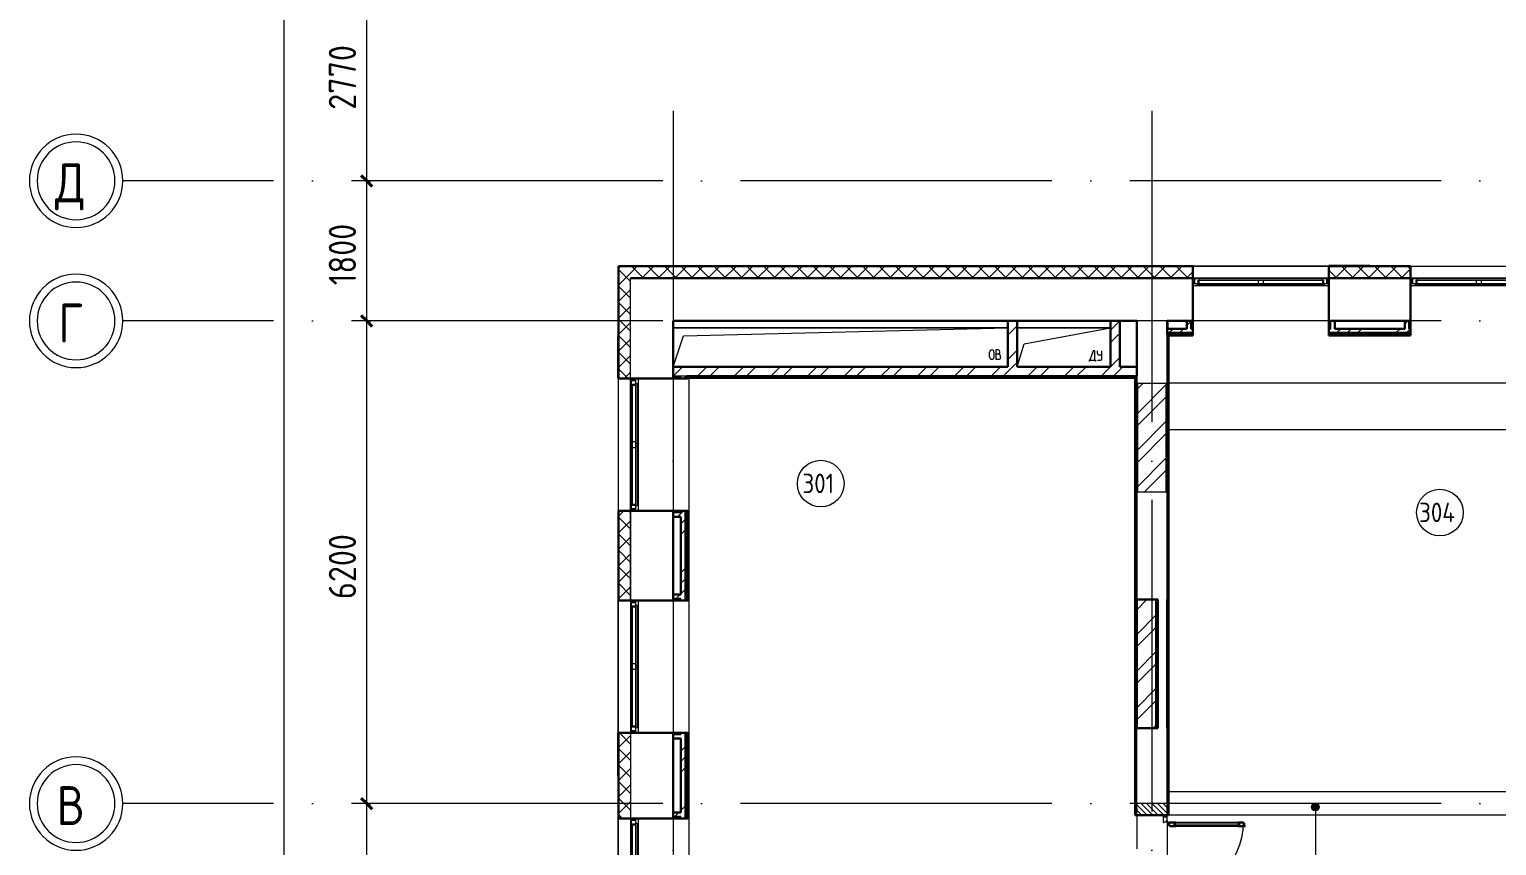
# Model space of a CAD drawing. Header units: millimetres. Extents: x -495897 to 1376592, y -28539 to 470976.
# Drawn here: x 235117 to 253970, y 350695 to 361181 of the extents above; entities that cross this region are included whole.
import ezdxf

# ---------------------------------------------------------------- set-up
doc = ezdxf.new("R2010")
doc.units = ezdxf.units.MM
for name, pattern in [('ADSK_Линия сетки', [25, 20, -2.5, 0, -2.5]), ('ADSK_Сверху', [450, 300, -150]), ('ADSK_Штриховая_ш2 п1_5', [4.5, 3, -1.5])]:
    doc.linetypes.add(name, pattern=pattern)
for name, color, linetype, lineweight in [('_ Окна', 7, 'Continuous', 9), ('Аннотация', 7, 'Continuous', 18), ('Двери', 252, 'Continuous', 9), ('Линии', 7, 'Continuous', 9), ('Марки помещений', 252, 'Continuous', 20), ('Ограждение', 252, 'Continuous', 9), ('Окна', 252, 'Continuous', 9), ('Оси', 252, 'Continuous', 9), ('Перекрытие', 252, 'Continuous', 18), ('Размеры', 7, 'Continuous', 9), ('Стены внутренние', 7, 'Continuous', 18), ('Стены наружные', 7, 'Continuous', 18), ('Стены штриховка', 7, 'Continuous', 9)]:
    doc.layers.add(name, color=color, linetype=linetype, lineweight=lineweight)
doc.layers.add('Двери открывание', color=7, linetype='Continuous', lineweight=9, true_color=0xc0c0c0)
doc.styles.add('GOST Common', font='', dxfattribs={"width": 0.9, "height": 500})
doc.styles.add('GOST Common_1', font='', dxfattribs={"height": 250})
doc.styles.add('GOST Common_2', font='', dxfattribs={"width": 0.9, "height": 250})
doc.styles.get('GOST Common').set_extended_font_data('GOST type B')
doc.styles.get('GOST Common_1').set_extended_font_data('GOST type B')
doc.styles.get('GOST Common_2').set_extended_font_data('GOST type B')

# ---------------------------------------------------------------- blocks, each defined once
blk = doc.blocks.new('3 этаж')
at = {"layer": 'Аннотация', "lineweight": 9, "true_color": 0x636466}
h = blk.add_hatch(color=251, dxfattribs=at)
edge = h.paths.add_edge_path()
edge.add_arc((252397, -9207), 50, 0, 360)
at = {"color": 251, "lineweight": 18, "true_color": 0x636466}
for p, q in [((248446, -3053), (244146, -3053)), ((244146, -3553), (244278, -3153)), ((244278, -3153), (248446, -3053)), ((249766, -3053), (248566, -3053)), ((248656, -3257), (249766, -3053)), ((248212, -3427), (248212, -3365)), ((248270, -3427), (248270, -3365)), ((248320, -3336), (248290, -3336)), ((248290, -3336), (248290, -3456)), ((248323, -3389), (248290, -3389)), ((248343, -3369), (248343, -3359)), ((248566, -3553), (248656, -3257)), ((249544, -3348), (249500, -3468)), ((249564, -3348), (249544, -3348)), ((249564, -3468), (249564, -3348)), ((249598, -3382), (249598, -3348)), ((249655, -3448), (249655, -3348)), ((248290, -3456), (248327, -3456)), ((248353, -3429), (248353, -3419)), ((249490, -3468), (249490, -3483)), ((249500, -3468), (249490, -3468)), ((249500, -3468), (249564, -3468)), ((249564, -3468), (249574, -3468)), ((249574, -3468), (249574, -3483)), ((249598, -3468), (249635, -3468)), ((249655, -3402), (249618, -3402))]:
    blk.add_line(p, q, dxfattribs=at)
for centre, radius, start, end in [((248241, -3365), 28.7, 0, 180), ((248320, -3359), 23.3, 0, 90), ((248323, -3369), 20, 270, 0), ((248323, -3419), 30, 0, 90), ((249618, -3382), 20, 180, 270), ((248241, -3427), 28.7, 180, 0), ((248327, -3429), 26.7, 270, 0), ((249635, -3448), 20, 270, 0)]:
    blk.add_arc(centre, radius, start, end, dxfattribs=at)
at = {"layer": '_ Окна', "color": 251, "true_color": 0x636466}
for p, q in [((250846, -2423), (250821, -2423)), ((250846, -2481), (250846, -2423)), ((252571, -2423), (252546, -2423)), ((252546, -2423), (252546, -2481)), ((253646, -2423), (253621, -2423)), ((253646, -2481), (253646, -2423)), ((250821, -2481), (250846, -2481)), ((252546, -2481), (252571, -2481)), ((253621, -2481), (253646, -2481)), ((243606, -3703), (243606, -3728)), ((243606, -3728), (243664, -3728)), ((243664, -3728), (243664, -3703)), ((243664, -5378), (243606, -5378)), ((243606, -5378), (243606, -5403)), ((243664, -5403), (243664, -5378)), ((243606, -6553), (243606, -6578)), ((243606, -6578), (243664, -6578)), ((243664, -6578), (243664, -6553)), ((243664, -8228), (243606, -8228)), ((243606, -8228), (243606, -8253)), ((243664, -8253), (243664, -8228)), ((243606, -9353), (243606, -9378)), ((243606, -9378), (243664, -9378)), ((243664, -9378), (243664, -9353))]:
    blk.add_line(p, q, dxfattribs=at)
at = {"layer": '_ Окна', "color": 251, "lineweight": 18, "true_color": 0x636466}
for p, q in [((250905, -2423), (250846, -2423)), ((250846, -2423), (250846, -2481)), ((250892, -2481), (250892, -2440)), ((250892, -2440), (250904, -2440)), ((250910, -2440), (250905, -2423)), ((252486, -2423), (252482, -2440)), ((252546, -2423), (252486, -2423)), ((252488, -2440), (252500, -2440)), ((252500, -2440), (252500, -2481)), ((252546, -2481), (252546, -2423)), ((253705, -2423), (253646, -2423)), ((253646, -2423), (253646, -2481)), ((253692, -2481), (253692, -2440)), ((253692, -2440), (253704, -2440)), ((253710, -2440), (253705, -2423)), ((250846, -2481), (250884, -2481)), ((252508, -2481), (252546, -2481)), ((253646, -2481), (253684, -2481)), ((243664, -3728), (243606, -3728)), ((243606, -3728), (243606, -3788)), ((243664, -3766), (243664, -3728)), ((243606, -3788), (243623, -3792)), ((243623, -3774), (243664, -3774)), ((243623, -3786), (243623, -3774)), ((243623, -5314), (243606, -5319)), ((243606, -5319), (243606, -5378)), ((243606, -5378), (243664, -5378)), ((243623, -5332), (243623, -5320)), ((243664, -5332), (243623, -5332)), ((243664, -5378), (243664, -5340)), ((243664, -6578), (243606, -6578)), ((243606, -6578), (243606, -6638)), ((243664, -6616), (243664, -6578)), ((243606, -6638), (243623, -6642)), ((243623, -6624), (243664, -6624)), ((243623, -6636), (243623, -6624)), ((243623, -8164), (243606, -8169)), ((243606, -8169), (243606, -8228)), ((243606, -8228), (243664, -8228)), ((243623, -8182), (243623, -8170)), ((243664, -8182), (243623, -8182)), ((243664, -8228), (243664, -8190)), ((243664, -9378), (243606, -9378)), ((243606, -9378), (243606, -9438)), ((243623, -9424), (243664, -9424)), ((243623, -9436), (243623, -9424)), ((243664, -9416), (243664, -9378)), ((243606, -9438), (243623, -9442))]:
    blk.add_line(p, q, dxfattribs=at)
at = {"layer": 'Аннотация', "color": 251, "lineweight": 9, "true_color": 0x636466}
blk.add_line((252397, -9207), (252397, -9993), dxfattribs=at)
blk.add_circle((252397, -9207), 50, dxfattribs=at)
at = {"layer": 'Двери', "color": 251, "linetype": 'ADSK_Штриховая_ш2 п1_5', "true_color": 0x636466}
for p, q in [((250101, -9163), (250101, -9313)), ((250491, -9313), (250491, -9163)), ((250101, -9313), (250491, -9313))]:
    blk.add_line(p, q, dxfattribs=at)
at = {"layer": 'Двери', "color": 251, "linetype": 'Continuous', "lineweight": 18, "true_color": 0x636466}
for p, q in [((250101, -9178), (250236, -9313)), ((250157, -9163), (250307, -9313)), ((250228, -9163), (250378, -9313)), ((250299, -9163), (250449, -9313)), ((250369, -9163), (250491, -9285)), ((250440, -9163), (250491, -9214)), ((250101, -9248), (250166, -9313))]:
    blk.add_line(p, q, dxfattribs=at)
at = {"layer": 'Двери', "color": 251, "true_color": 0x636466}
for p, q in [((250491, -9313), (250441, -9313)), ((250441, -9313), (250441, -9333)), ((250441, -9333), (250491, -9333)), ((250491, -9333), (250441, -9333)), ((250441, -9333), (250441, -9405)), ((250441, -9405), (250449, -9405)), ((250449, -9405), (250449, -9396)), ((250449, -9396), (250483, -9396)), ((250483, -9396), (250483, -9382)), ((250483, -9382), (250491, -9382)), ((250491, -9333), (250491, -9313)), ((250491, -9382), (250491, -9333)), ((250585, -9414), (250585, -9435)), ((251417, -9414), (250585, -9414)), ((251399, -9405), (250603, -9405)), ((251417, -9435), (251417, -9414)), ((250585, -9435), (251417, -9435)), ((250603, -9455), (251399, -9455))]:
    blk.add_line(p, q, dxfattribs=at)
at = {"layer": 'Двери', "color": 251, "lineweight": 30, "true_color": 0x636466}
for p, q in [((250603, -9405), (250509, -9405)), ((250509, -9405), (250509, -9413)), ((250509, -9413), (250518, -9413)), ((250518, -9413), (250518, -9447)), ((250585, -9414), (250603, -9414)), ((250585, -9435), (250585, -9414)), ((250603, -9414), (250603, -9405)), ((251475, -9405), (251399, -9405)), ((251399, -9414), (251399, -9405)), ((251417, -9414), (251399, -9414)), ((251417, -9435), (251417, -9414)), ((251475, -9413), (251475, -9405)), ((251484, -9413), (251475, -9413)), ((251484, -9447), (251484, -9413)), ((250518, -9447), (250527, -9447)), ((250527, -9447), (250527, -9455)), ((250527, -9455), (250603, -9455)), ((250603, -9435), (250585, -9435)), ((250603, -9455), (250603, -9435)), ((251399, -9435), (251417, -9435)), ((251399, -9455), (251399, -9435)), ((251399, -9455), (251493, -9455)), ((251493, -9447), (251484, -9447)), ((251493, -9455), (251493, -9447))]:
    blk.add_line(p, q, dxfattribs=at)
at = {"layer": 'Двери открывание', "color": 251, "true_color": 0x636466}
blk.add_arc((250509, -9387), 966, 270, 358.9323, dxfattribs=at)
at = {"layer": 'Линии', "color": 251, "linetype": 'ADSK_Сверху', "ltscale": 200, "true_color": 0x636466}
for p, q in [((261351, -9013), (250491, -9013)), ((261351, -9313), (250491, -9313))]:
    blk.add_line(p, q, dxfattribs=at)
at = {"layer": 'Марки помещений', "color": 251, "true_color": 0x636466}
for centre in [(246042, -5053), (253997, -5425)]:
    blk.add_circle(centre, 300, dxfattribs=at)
at = {"layer": 'Ограждение', "color": 251, "true_color": 0x636466}
for p, q in [((252571, -2513), (250821, -2513)), ((255371, -2513), (253621, -2513)), ((250506, -3063), (250506, -2963)), ((243696, -3703), (243696, -5403)), ((244146, -3703), (244146, -5403)), ((244331, -3703), (244346, -3703)), ((244346, -3693), (244346, -11398)), ((244346, -3698), (250076, -3698)), ((244346, -3703), (244346, -5403)), ((250081, -3693), (250076, -3698)), ((250076, -3698), (250076, -9313)), ((258211, -3763), (250511, -3763)), ((258211, -4363), (250511, -4363)), ((250516, -9313), (250516, -4363)), ((244346, -5403), (244331, -5403)), ((243696, -6553), (243696, -8253)), ((244146, -6553), (244146, -8253)), ((244331, -6553), (244346, -6553)), ((244346, -6553), (244346, -8253)), ((244346, -8253), (244331, -8253)), ((243696, -9353), (243696, -11053)), ((244146, -9353), (244146, -11053)), ((244331, -9353), (244346, -9353)), ((244346, -9353), (244346, -11053)), ((250081, -9313), (250076, -9313)), ((250516, -9313), (250511, -9313))]:
    blk.add_line(p, q, dxfattribs=at)
at = {"layer": 'Окна', "color": 251, "true_color": 0x636466}
for p, q in [((250904, -2440), (251661, -2440)), ((250904, -2481), (250904, -2440)), ((252486, -2423), (250905, -2423)), ((251661, -2440), (251731, -2440)), ((251661, -2440), (251661, -2481)), ((251731, -2440), (252488, -2440)), ((251731, -2481), (251731, -2440)), ((252488, -2440), (252488, -2481)), ((253704, -2440), (254461, -2440)), ((253704, -2481), (253704, -2440)), ((255286, -2423), (253705, -2423)), ((254461, -2440), (254531, -2440)), ((254461, -2440), (254461, -2481)), ((254531, -2440), (255288, -2440)), ((254531, -2481), (254531, -2440)), ((250884, -2481), (251681, -2481)), ((250884, -2498), (250884, -2481)), ((251681, -2498), (250884, -2498)), ((251681, -2481), (251711, -2481)), ((251681, -2481), (251681, -2498)), ((251711, -2498), (251681, -2498)), ((251711, -2481), (252508, -2481)), ((251711, -2498), (251711, -2481)), ((252508, -2498), (251711, -2498)), ((252508, -2481), (252508, -2498)), ((253684, -2481), (254481, -2481)), ((253684, -2498), (253684, -2481)), ((254481, -2498), (253684, -2498)), ((254481, -2481), (254511, -2481)), ((254481, -2481), (254481, -2498)), ((254511, -2498), (254481, -2498)), ((254511, -2481), (255308, -2481)), ((254511, -2498), (254511, -2481)), ((255308, -2498), (254511, -2498)), ((243664, -4538), (243664, -3766)), ((243664, -3766), (243681, -3766)), ((243681, -3766), (243681, -4538)), ((243606, -3788), (243606, -5319)), ((243623, -4518), (243623, -3786)), ((243623, -3786), (243664, -3786)), ((243623, -4588), (243623, -4518)), ((243664, -4518), (243623, -4518)), ((243623, -5320), (243623, -4588)), ((243623, -4588), (243664, -4588)), ((243664, -4568), (243664, -4538)), ((243681, -4538), (243664, -4538)), ((243664, -5340), (243664, -4568)), ((243664, -4568), (243681, -4568)), ((243681, -4538), (243681, -4568)), ((243681, -4568), (243681, -5340)), ((243664, -5320), (243623, -5320)), ((243681, -5340), (243664, -5340)), ((243606, -6638), (243606, -8169)), ((243623, -7368), (243623, -6636)), ((243623, -6636), (243664, -6636)), ((243664, -7388), (243664, -6616)), ((243664, -6616), (243681, -6616)), ((243681, -6616), (243681, -7388)), ((243623, -7438), (243623, -7368)), ((243664, -7368), (243623, -7368)), ((243623, -8170), (243623, -7438)), ((243623, -7438), (243664, -7438)), ((243664, -7418), (243664, -7388)), ((243681, -7388), (243664, -7388)), ((243664, -8190), (243664, -7418)), ((243664, -7418), (243681, -7418)), ((243681, -7388), (243681, -7418)), ((243681, -7418), (243681, -8190)), ((243664, -8170), (243623, -8170)), ((243681, -8190), (243664, -8190)), ((243664, -10188), (243664, -9416)), ((243664, -9416), (243681, -9416)), ((243681, -9416), (243681, -10188)), ((243606, -9438), (243606, -10969)), ((243623, -10168), (243623, -9436)), ((243623, -9436), (243664, -9436))]:
    blk.add_line(p, q, dxfattribs=at)
at = {"layer": 'Оси', "color": 251, "linetype": 'ADSK_Линия сетки', "ltscale": 200, "true_color": 0x636466}
for p, q in [((244146, -263), (244146, -31390)), ((250296, -263), (250296, -31390)), ((314013, -1163), (237074, -1163)), ((314013, -2963), (237074, -2963)), ((314013, -9163), (237074, -9163))]:
    blk.add_line(p, q, dxfattribs=at)
at = {"layer": 'Оси', "color": 251, "lineweight": 20, "true_color": 0x636466}
for centre, radius, start, end in [((236474, -1163), 600, 90, 270), ((236474, -1163), 600, 270, 90), ((236474, -1163), 500, 90, 270), ((236474, -1163), 500, 270, 90), ((236474, -2963), 600, 90, 270), ((236474, -2963), 600, 270, 90), ((236474, -2963), 500, 90, 270), ((236474, -2963), 500, 270, 90), ((236474, -9163), 600, 90, 270), ((236474, -9163), 500, 90, 270), ((236474, -9163), 600, 270, 90), ((236474, -9163), 500, 270, 90)]:
    blk.add_arc(centre, radius, start, end, dxfattribs=at)
at = {"layer": 'Перекрытие', "color": 251, "true_color": 0x636466}
for p, q in [((244146, -3053), (248446, -3053)), ((248566, -3053), (249766, -3053))]:
    blk.add_line(p, q, dxfattribs=at)
at = {"layer": 'Размеры', "color": 251, "lineweight": 20, "true_color": 0x636466}
for p, q in [((239146, -17963), (239146, 29387)), ((240209, -1163), (240209, 1607)), ((240209, -1163), (240059, -1163)), ((240209, -1163), (240059, -1163)), ((240209, -2963), (240209, -1163)), ((240209, -1163), (240259, -1163)), ((240209, -1163), (240259, -1163)), ((240209, -2963), (240059, -2963)), ((240209, -2963), (240059, -2963)), ((240209, -9163), (240209, -2963)), ((240209, -2963), (240259, -2963)), ((240209, -2963), (240259, -2963)), ((240209, -9163), (240059, -9163)), ((240209, -9163), (240059, -9163)), ((240209, -11613), (240209, -9163)), ((240209, -9163), (240259, -9163)), ((240209, -9163), (240259, -9163))]:
    blk.add_line(p, q, dxfattribs=at)
at = {"layer": 'Размеры', "color": 251, "lineweight": 40, "true_color": 0x636466}
for p, q in [((240209, -1163), (240138, -1093)), ((240209, -1163), (240138, -1093)), ((240209, -1163), (240279, -1234)), ((240209, -1163), (240279, -1234)), ((240209, -2963), (240138, -2893)), ((240209, -2963), (240138, -2893)), ((240209, -2963), (240279, -3034)), ((240209, -2963), (240279, -3034)), ((240209, -9163), (240138, -9093)), ((240209, -9163), (240138, -9093)), ((240209, -9163), (240279, -9234)), ((240209, -9163), (240279, -9234))]:
    blk.add_line(p, q, dxfattribs=at)
at = {"layer": 'Стены внутренние', "color": 251, "lineweight": 30, "true_color": 0x636466}
for p, q in [((243444, -2261), (243444, -3703)), ((250821, -2261), (243444, -2261)), ((250821, -2413), (250821, -2261)), ((253621, -2261), (252571, -2261)), ((252571, -2261), (252571, -2413)), ((253621, -2413), (253621, -2261)), ((250821, -2413), (243596, -2413)), ((243596, -2413), (250821, -2413)), ((250821, -2963), (250821, -2413)), ((253621, -2413), (252571, -2413)), ((252571, -2413), (252571, -2963)), ((252571, -2413), (253621, -2413)), ((253621, -2963), (253621, -2413)), ((244146, -3553), (244146, -2963)), ((244146, -2963), (248446, -2963)), ((248566, -2963), (249766, -2963)), ((249886, -2963), (250101, -2963)), ((250101, -2963), (250101, -3553)), ((250491, -2963), (250746, -2963)), ((250491, -3063), (250491, -2963)), ((252646, -2963), (253546, -2963)), ((243444, -3703), (244146, -3703)), ((250101, -3763), (250106, -3763)), ((250486, -3763), (250491, -3763)), ((250106, -5163), (250101, -5163)), ((250491, -5163), (250486, -5163)), ((244146, -5403), (243444, -5403)), ((243444, -5403), (243444, -6553)), ((244146, -6478), (244146, -5478)), ((243444, -6553), (244146, -6553)), ((250101, -6543), (250371, -6543)), ((250371, -6543), (250371, -8193)), ((250491, -8193), (250491, -6543)), ((244146, -8253), (243444, -8253)), ((243444, -8253), (243444, -9353)), ((250371, -8193), (250101, -8193)), ((244146, -9278), (244146, -8328)), ((243444, -9353), (244146, -9353)), ((250101, -9313), (250491, -9313))]:
    blk.add_line(p, q, dxfattribs=at)
at = {"layer": 'Стены внутренние', "color": 251, "linetype": 'Continuous', "lineweight": 9, "true_color": 0x636466}
for p, q in [((243914, -2263), (243913, -2261)), ((245239, -2261), (245238, -2263)), ((245322, -2263), (245321, -2261)), ((245909, -2263), (245907, -2261)), ((246060, -2261), (246059, -2263)), ((246295, -2261), (246294, -2263)), ((247786, -2263), (247785, -2261)), ((248876, -2261), (248876, -2262)), ((249110, -2261), (249109, -2263)), ((249193, -2263), (249192, -2261)), ((249932, -2261), (249930, -2263)), ((250601, -2263), (250600, -2261)), ((252747, -2261), (252746, -2263)), ((252982, -2261), (252981, -2263)), ((253065, -2263), (253064, -2261)), ((243446, -2285), (243468, -2263)), ((243596, -2458), (243446, -2308)), ((243446, -2498), (243596, -2348)), ((243596, -2348), (243680, -2263)), ((243763, -2413), (243613, -2263)), ((243742, -2413), (243892, -2263)), ((243976, -2413), (243826, -2263)), ((243954, -2413), (244104, -2263)), ((244188, -2413), (244038, -2263)), ((244166, -2413), (244316, -2263)), ((244400, -2413), (244250, -2263)), ((244378, -2413), (244528, -2263)), ((244612, -2413), (244462, -2263)), ((244591, -2413), (244741, -2263)), ((244824, -2413), (244674, -2263)), ((244803, -2413), (244953, -2263)), ((245036, -2413), (244886, -2263)), ((245015, -2413), (245165, -2263)), ((245248, -2413), (245098, -2263)), ((245227, -2413), (245377, -2263)), ((245461, -2413), (245311, -2263)), ((245439, -2413), (245589, -2263)), ((245673, -2413), (245523, -2263)), ((245651, -2413), (245801, -2263)), ((245885, -2413), (245735, -2263)), ((245863, -2413), (246013, -2263)), ((246097, -2413), (245947, -2263)), ((246076, -2413), (246226, -2263)), ((246309, -2413), (246159, -2263)), ((246288, -2413), (246438, -2263)), ((246521, -2413), (246371, -2263)), ((246500, -2413), (246650, -2263)), ((246733, -2413), (246583, -2263)), ((246712, -2413), (246862, -2263)), ((246945, -2413), (246795, -2263)), ((246924, -2413), (247074, -2263)), ((247158, -2413), (247008, -2263)), ((247115, -2263), (247115, -2263)), ((247136, -2413), (247286, -2263)), ((247370, -2413), (247220, -2263)), ((247348, -2413), (247498, -2263)), ((247582, -2413), (247432, -2263)), ((247560, -2413), (247710, -2263)), ((247794, -2413), (247644, -2263)), ((247773, -2413), (247923, -2263)), ((248006, -2413), (247856, -2263)), ((247985, -2413), (248135, -2263)), ((248218, -2413), (248068, -2263)), ((248197, -2413), (248347, -2263)), ((248430, -2413), (248280, -2263)), ((248409, -2413), (248559, -2263)), ((248642, -2413), (248492, -2263)), ((248621, -2413), (248771, -2263)), ((248855, -2413), (248705, -2263)), ((248833, -2413), (248983, -2263)), ((249067, -2413), (248917, -2263)), ((249045, -2413), (249195, -2263)), ((249279, -2413), (249129, -2263)), ((249258, -2413), (249408, -2263)), ((249491, -2413), (249341, -2263)), ((249470, -2413), (249620, -2263)), ((249703, -2413), (249553, -2263)), ((249682, -2413), (249832, -2263)), ((249915, -2413), (249765, -2263)), ((249894, -2413), (250044, -2263)), ((250127, -2413), (249977, -2263)), ((250106, -2413), (250256, -2263)), ((250340, -2413), (250190, -2263)), ((250318, -2413), (250468, -2263)), ((250552, -2413), (250402, -2263)), ((250530, -2413), (250680, -2263)), ((250764, -2413), (250614, -2263)), ((250742, -2413), (250819, -2337)), ((252573, -2280), (252589, -2263)), ((252673, -2413), (252573, -2313)), ((252652, -2413), (252802, -2263)), ((252885, -2413), (252735, -2263)), ((252864, -2413), (253014, -2263)), ((253097, -2413), (252947, -2263)), ((253076, -2413), (253226, -2263)), ((253309, -2413), (253159, -2263)), ((253288, -2413), (253438, -2263)), ((253522, -2413), (253372, -2263)), ((253500, -2413), (253619, -2295)), ((253619, -2299), (253584, -2263)), ((243446, -2502), (243446, -2502)), ((243596, -2670), (243446, -2520)), ((243446, -2710), (243596, -2560)), ((243596, -2882), (243446, -2732)), ((243446, -2922), (243596, -2772)), ((243596, -3094), (243446, -2944)), ((243446, -3134), (243596, -2984)), ((243446, -3112), (243446, -3112)), ((243596, -3306), (243446, -3156)), ((243446, -3346), (243596, -3196)), ((243446, -3315), (243446, -3315)), ((243596, -3519), (243446, -3369)), ((243446, -3558), (243596, -3408)), ((243569, -3703), (243446, -3581)), ((243446, -3687), (243444, -3684)), ((243446, -3620), (243446, -3620)), ((243455, -3703), (243454, -3701)), ((243515, -3701), (243596, -3620)), ((243446, -5467), (243508, -5405)), ((243596, -5428), (243571, -5403)), ((243596, -5640), (243446, -5490)), ((243446, -5680), (243596, -5530)), ((243446, -5550), (243446, -5550)), ((243596, -5852), (243446, -5702)), ((243446, -5892), (243596, -5742)), ((243446, -5855), (243446, -5855)), ((243596, -6064), (243446, -5914)), ((243446, -6104), (243596, -5954)), ((243596, -6276), (243446, -6126)), ((243446, -6316), (243596, -6166)), ((243596, -6488), (243446, -6338)), ((243446, -6528), (243596, -6378)), ((243446, -6465), (243446, -6465)), ((243447, -6551), (243446, -6551)), ((243446, -8437), (243596, -8287)), ((243596, -8398), (243454, -8255)), ((243596, -8610), (243446, -8460)), ((243446, -8649), (243596, -8499)), ((243596, -8822), (243446, -8672)), ((243446, -8700), (243446, -8700)), ((243446, -8862), (243596, -8712)), ((243596, -9034), (243446, -8884)), ((243446, -8903), (243446, -8903)), ((243446, -9074), (243596, -8924)), ((243596, -9246), (243446, -9096)), ((243446, -9286), (243596, -9136)), ((243446, -9208), (243446, -9208)), ((243489, -9351), (243446, -9308)), ((243590, -9353), (243596, -9348))]:
    blk.add_line(p, q, dxfattribs=at)
at = {"layer": 'Стены внутренние', "color": 251, "true_color": 0x636466}
for p, q in [((250821, -2261), (252571, -2261)), ((253621, -2261), (255371, -2261)), ((243596, -6553), (243596, -2413)), ((252571, -2413), (250821, -2413)), ((255371, -2413), (253621, -2413)), ((250491, -3763), (250491, -3138)), ((243444, -5403), (243444, -3703)), ((250101, -3673), (250101, -3763)), ((250106, -3763), (250486, -3763)), ((250101, -5163), (250101, -6543)), ((250486, -5163), (250106, -5163)), ((250491, -6543), (250491, -5163)), ((243596, -5403), (243596, -18313)), ((243444, -8253), (243444, -6553)), ((250491, -9313), (250491, -8193)), ((243444, -11053), (243444, -9353)), ((250101, -9313), (250101, -9743)), ((250491, -9382), (250491, -10744))]:
    blk.add_line(p, q, dxfattribs=at)
at = {"layer": 'Стены наружные', "color": 251, "true_color": 0x636466}
for p, q in [((250296, -2256), (252571, -2256)), ((250296, -2261), (250296, -2256)), ((250301, -2256), (250301, -2261)), ((253096, -2256), (253621, -2256)), ((253621, -2261), (253621, -2256)), ((250498, -2978), (250498, -2963)), ((250506, -2978), (250498, -2978)), ((243439, -5978), (243439, -5403)), ((243444, -5403), (243439, -5403)), ((243444, -5978), (243439, -5978)), ((243439, -8253), (243439, -5982)), ((243444, -5982), (243439, -5982)), ((250101, -9313), (250101, -8193)), ((243439, -11603), (243439, -8803)), ((243444, -9353), (243439, -9353))]:
    blk.add_line(p, q, dxfattribs=at)
at = {"layer": 'Стены наружные', "color": 251, "lineweight": 30, "true_color": 0x636466}
for p, q in [((253096, -2256), (252571, -2256)), ((252571, -2256), (252571, -2261)), ((253096, -2261), (253096, -2256)), ((248446, -2963), (248446, -3553)), ((248566, -2963), (248446, -2963)), ((248566, -3553), (248566, -2963)), ((249766, -2963), (249766, -3553)), ((249886, -2963), (249766, -2963)), ((249886, -3553), (249886, -2963)), ((250746, -2963), (250746, -3063)), ((250821, -2963), (250746, -2963)), ((250821, -3148), (250821, -2963)), ((252571, -2963), (252571, -3148)), ((252646, -2963), (252571, -2963)), ((252646, -3063), (252646, -2963)), ((253546, -2963), (253546, -3063)), ((253621, -2963), (253546, -2963)), ((253621, -3148), (253621, -2963)), ((243439, -3153), (243439, -3703)), ((243444, -3153), (243439, -3153)), ((250746, -3063), (250491, -3063)), ((250491, -3063), (250491, -3138)), ((250491, -3138), (250506, -3138)), ((250506, -9163), (250506, -3143)), ((250511, -3148), (250821, -3148)), ((250511, -9313), (250511, -3148)), ((252571, -3148), (253621, -3148)), ((253546, -3063), (252646, -3063)), ((248446, -3553), (244146, -3553)), ((244146, -3553), (244146, -3703)), ((249766, -3553), (248566, -3553)), ((250101, -3553), (249886, -3553)), ((250101, -3673), (250101, -3553)), ((243439, -3703), (243444, -3703)), ((244146, -3703), (244331, -3703)), ((244321, -3673), (250101, -3673)), ((244321, -3673), (244321, -3688)), ((244326, -3688), (250086, -3688)), ((244326, -3693), (244326, -3688)), ((244331, -3693), (250081, -3693)), ((244331, -3703), (244331, -3693)), ((250081, -3693), (250081, -9313)), ((250086, -3688), (250086, -3693)), ((250101, -5163), (250101, -3763)), ((250106, -3763), (250106, -5163)), ((250486, -5163), (250486, -3763)), ((250491, -3763), (250491, -5163)), ((244331, -5403), (244146, -5403)), ((244146, -5403), (244146, -5478)), ((244331, -6553), (244331, -5403)), ((244146, -5478), (244246, -5478)), ((244246, -5478), (244246, -6478)), ((244246, -6478), (244146, -6478)), ((244146, -6478), (244146, -6553)), ((244146, -6553), (244331, -6553)), ((250101, -6543), (250101, -8193)), ((250351, -8193), (250351, -6543)), ((243439, -8253), (243439, -8803)), ((243444, -8253), (243439, -8253)), ((244331, -8253), (244146, -8253)), ((244146, -8253), (244146, -8328)), ((244331, -9353), (244331, -8253)), ((244146, -8328), (244246, -8328)), ((244246, -8328), (244246, -9278)), ((243439, -8803), (243444, -8803)), ((244246, -9278), (244146, -9278)), ((244146, -9278), (244146, -9353)), ((244146, -9353), (244331, -9353)), ((250081, -9313), (250101, -9313)), ((250491, -9313), (250511, -9313))]:
    blk.add_line(p, q, dxfattribs=at)
at = {"layer": 'Стены наружные', "color": 251, "linetype": 'Continuous', "lineweight": 9, "true_color": 0x636466}
for p, q in [((252750, -2256), (252747, -2261)), ((252985, -2256), (252982, -2261)), ((253064, -2261), (253061, -2256)), ((248446, -2987), (248469, -2963)), ((249766, -3081), (249883, -2963)), ((250746, -3022), (250796, -2972)), ((250796, -2996), (250808, -2984)), ((250808, -2984), (250821, -2971)), ((253546, -3005), (253587, -2963)), ((248446, -3144), (248566, -3024)), ((249766, -3238), (249886, -3118)), ((250506, -3145), (250507, -3143)), ((250519, -3113), (250569, -3063)), ((250573, -3148), (250578, -3143)), ((250644, -3148), (250649, -3143)), ((250649, -3143), (250654, -3138)), ((250654, -3113), (250704, -3063)), ((250654, -3138), (250666, -3126)), ((250666, -3126), (250679, -3113)), ((250715, -3148), (250720, -3143)), ((250785, -3148), (250790, -3143)), ((252571, -3131), (252576, -3126)), ((252576, -3126), (252588, -3113)), ((252624, -3148), (252629, -3143)), ((252674, -3113), (252724, -3063)), ((252694, -3148), (252699, -3143)), ((252765, -3148), (252770, -3143)), ((252770, -3143), (252775, -3138)), ((252775, -3138), (252788, -3126)), ((252788, -3126), (252800, -3113)), ((252809, -3113), (252859, -3063)), ((252836, -3148), (252841, -3143)), ((252907, -3148), (252912, -3143)), ((252944, -3113), (252994, -3063)), ((252977, -3148), (252982, -3143)), ((252987, -3138), (253000, -3126)), ((253000, -3126), (253012, -3113)), ((253048, -3148), (253053, -3143)), ((253119, -3148), (253124, -3143)), ((253189, -3148), (253194, -3143)), ((253194, -3143), (253199, -3138)), ((253199, -3138), (253212, -3126)), ((253212, -3126), (253224, -3113)), ((253260, -3148), (253265, -3143)), ((253331, -3148), (253336, -3143)), ((253402, -3148), (253407, -3143)), ((253412, -3138), (253424, -3126)), ((253424, -3126), (253437, -3113)), ((253437, -3113), (253487, -3063)), ((253472, -3148), (253477, -3143)), ((253543, -3148), (253548, -3143)), ((253572, -3113), (253621, -3065)), ((253614, -3148), (253619, -3143)), ((253619, -3143), (253621, -3141)), ((248446, -3458), (248566, -3338)), ((250506, -3216), (250511, -3211)), ((250506, -3286), (250511, -3281)), ((250506, -3357), (250511, -3352)), ((243442, -3544), (243439, -3551)), ((244146, -3672), (244264, -3553)), ((244459, -3673), (244579, -3553)), ((244616, -3673), (244736, -3553)), ((244930, -3673), (245050, -3553)), ((245087, -3673), (245207, -3553)), ((245402, -3673), (245522, -3553)), ((245559, -3673), (245679, -3553)), ((245873, -3673), (245993, -3553)), ((246030, -3673), (246150, -3553)), ((246344, -3673), (246464, -3553)), ((246502, -3673), (246622, -3553)), ((246816, -3673), (246936, -3553)), ((246973, -3673), (247093, -3553)), ((247287, -3673), (247407, -3553)), ((247445, -3673), (247565, -3553)), ((247759, -3673), (247879, -3553)), ((247916, -3673), (248036, -3553)), ((248230, -3673), (248350, -3553)), ((248387, -3673), (248507, -3553)), ((248507, -3553), (248566, -3495)), ((248702, -3673), (248822, -3553)), ((248859, -3673), (248979, -3553)), ((249173, -3673), (249293, -3553)), ((249330, -3673), (249450, -3553)), ((249645, -3673), (249765, -3553)), ((249766, -3552), (249886, -3432)), ((249886, -3590), (249922, -3553)), ((250506, -3428), (250511, -3423)), ((250506, -3499), (250511, -3494)), ((250506, -3569), (250511, -3564)), ((243444, -3684), (243443, -3683)), ((244149, -3703), (244162, -3691)), ((244162, -3691), (244174, -3678)), ((244371, -3693), (244376, -3688)), ((244442, -3693), (244447, -3688)), ((244513, -3693), (244518, -3688)), ((244583, -3693), (244588, -3688)), ((244588, -3688), (244603, -3673)), ((244654, -3693), (244659, -3688)), ((244725, -3693), (244730, -3688)), ((244796, -3693), (244801, -3688)), ((244866, -3693), (244871, -3688)), ((244937, -3693), (244942, -3688)), ((245008, -3693), (245013, -3688)), ((245013, -3688), (245028, -3673)), ((245078, -3693), (245083, -3688)), ((245149, -3693), (245154, -3688)), ((245220, -3693), (245225, -3688)), ((245290, -3693), (245295, -3688)), ((245361, -3693), (245366, -3688)), ((245432, -3693), (245437, -3688)), ((245437, -3688), (245452, -3673)), ((245503, -3693), (245508, -3688)), ((245573, -3693), (245578, -3688)), ((245644, -3693), (245649, -3688)), ((245715, -3693), (245720, -3688)), ((245785, -3693), (245790, -3688)), ((245856, -3693), (245861, -3688)), ((245861, -3688), (245876, -3673)), ((245927, -3693), (245932, -3688)), ((245998, -3693), (246003, -3688)), ((246068, -3693), (246073, -3688)), ((246139, -3693), (246144, -3688)), ((246210, -3693), (246215, -3688)), ((246280, -3693), (246285, -3688)), ((246285, -3688), (246300, -3673)), ((246351, -3693), (246356, -3688)), ((246422, -3693), (246427, -3688)), ((246493, -3693), (246498, -3688)), ((246563, -3693), (246568, -3688)), ((246634, -3693), (246639, -3688)), ((246705, -3693), (246710, -3688)), ((246710, -3688), (246725, -3673)), ((246775, -3693), (246780, -3688)), ((246846, -3693), (246851, -3688)), ((246917, -3693), (246922, -3688)), ((246988, -3693), (246993, -3688)), ((247058, -3693), (247063, -3688)), ((247129, -3693), (247134, -3688)), ((247134, -3688), (247149, -3673)), ((247200, -3693), (247205, -3688)), ((247270, -3693), (247275, -3688)), ((247341, -3693), (247346, -3688)), ((247412, -3693), (247417, -3688)), ((247483, -3693), (247488, -3688)), ((247553, -3693), (247558, -3688)), ((247558, -3688), (247573, -3673)), ((247624, -3693), (247629, -3688)), ((247695, -3693), (247700, -3688)), ((247765, -3693), (247770, -3688)), ((247836, -3693), (247841, -3688)), ((247907, -3693), (247912, -3688)), ((247978, -3693), (247983, -3688)), ((247983, -3688), (247998, -3673)), ((248048, -3693), (248053, -3688)), ((248119, -3693), (248124, -3688)), ((248190, -3693), (248195, -3688)), ((248260, -3693), (248265, -3688)), ((248331, -3693), (248336, -3688)), ((248402, -3693), (248407, -3688)), ((248407, -3688), (248422, -3673)), ((248472, -3693), (248477, -3688)), ((248543, -3693), (248548, -3688)), ((248614, -3693), (248619, -3688)), ((248685, -3693), (248690, -3688)), ((248755, -3693), (248760, -3688)), ((248826, -3693), (248831, -3688)), ((248831, -3688), (248846, -3673)), ((248897, -3693), (248902, -3688)), ((248967, -3693), (248972, -3688)), ((249038, -3693), (249043, -3688)), ((249109, -3693), (249114, -3688)), ((249180, -3693), (249185, -3688)), ((249250, -3693), (249255, -3688)), ((249255, -3688), (249270, -3673)), ((249321, -3693), (249326, -3688)), ((249392, -3693), (249397, -3688)), ((249462, -3693), (249467, -3688)), ((249533, -3693), (249538, -3688)), ((249604, -3693), (249609, -3688)), ((249675, -3693), (249680, -3688)), ((249680, -3688), (249695, -3673)), ((249745, -3693), (249750, -3688)), ((249802, -3673), (249862, -3613)), ((249816, -3693), (249821, -3688)), ((249862, -3613), (249886, -3590)), ((249887, -3693), (249892, -3688)), ((249957, -3693), (249962, -3688)), ((250028, -3693), (250033, -3688)), ((250081, -3711), (250086, -3706)), ((250086, -3706), (250101, -3691)), ((250106, -3841), (250183, -3763)), ((250506, -3640), (250511, -3635)), ((250506, -3711), (250511, -3706)), ((250081, -3782), (250086, -3777)), ((250081, -3853), (250086, -3848)), ((250081, -3924), (250086, -3919)), ((250106, -4155), (250486, -3775)), ((250106, -4312), (250486, -3932)), ((250506, -3781), (250511, -3776)), ((250506, -3852), (250511, -3847)), ((250506, -3923), (250511, -3918)), ((250081, -3994), (250086, -3989)), ((250081, -4065), (250086, -4060)), ((250081, -4136), (250086, -4131)), ((250086, -4131), (250101, -4116)), ((250506, -3994), (250511, -3989)), ((250506, -4064), (250511, -4059)), ((250506, -4135), (250511, -4130)), ((250081, -4206), (250086, -4201)), ((250081, -4277), (250086, -4272)), ((250106, -4627), (250486, -4247)), ((250506, -4206), (250511, -4201)), ((250506, -4276), (250511, -4271)), ((250081, -4348), (250086, -4343)), ((250081, -4419), (250086, -4414)), ((250081, -4489), (250086, -4484)), ((250106, -4784), (250486, -4404)), ((250506, -4347), (250511, -4342)), ((250506, -4418), (250511, -4413)), ((250506, -4489), (250511, -4484)), ((250081, -4560), (250086, -4555)), ((250081, -4631), (250086, -4626)), ((250081, -4701), (250086, -4696)), ((250086, -4555), (250101, -4540)), ((250506, -4559), (250511, -4554)), ((250506, -4630), (250511, -4625)), ((250506, -4701), (250511, -4696)), ((250081, -4772), (250086, -4767)), ((250081, -4843), (250086, -4838)), ((250106, -5098), (250486, -4718)), ((250198, -5163), (250486, -4875)), ((250506, -4771), (250511, -4766)), ((250506, -4842), (250511, -4837)), ((250081, -4914), (250086, -4909)), ((250081, -4984), (250086, -4979)), ((250081, -5055), (250086, -5050)), ((250086, -4979), (250101, -4964)), ((250506, -4913), (250511, -4908)), ((250506, -4984), (250511, -4979)), ((250506, -5054), (250511, -5049)), ((250081, -5126), (250086, -5121)), ((250081, -5196), (250086, -5191)), ((250081, -5267), (250086, -5262)), ((250506, -5125), (250511, -5120)), ((250506, -5196), (250511, -5191)), ((250506, -5266), (250511, -5261)), ((244146, -5404), (244146, -5403)), ((244202, -5478), (244246, -5435)), ((244246, -5435), (244277, -5403)), ((244296, -5466), (244308, -5453)), ((244308, -5453), (244321, -5441)), ((244326, -5436), (244331, -5431)), ((250081, -5338), (250086, -5333)), ((250081, -5409), (250086, -5404)), ((250086, -5404), (250101, -5389)), ((250506, -5337), (250511, -5332)), ((250506, -5408), (250511, -5403)), ((244246, -5570), (244296, -5520)), ((244246, -5705), (244296, -5655)), ((244308, -5666), (244321, -5653)), ((244321, -5653), (244326, -5648)), ((244326, -5507), (244331, -5502)), ((244326, -5577), (244331, -5572)), ((244326, -5648), (244331, -5643)), ((250081, -5479), (250086, -5474)), ((250081, -5550), (250086, -5545)), ((250081, -5621), (250086, -5616)), ((250506, -5479), (250511, -5474)), ((250506, -5549), (250511, -5544)), ((250506, -5620), (250511, -5615)), ((244296, -5678), (244308, -5666)), ((244326, -5719), (244331, -5714)), ((244326, -5790), (244331, -5785)), ((250081, -5691), (250086, -5686)), ((250081, -5762), (250086, -5757)), ((250081, -5833), (250086, -5828)), ((250086, -5828), (250101, -5813)), ((250506, -5691), (250511, -5686)), ((250506, -5761), (250511, -5756)), ((250506, -5832), (250511, -5827)), ((244296, -5890), (244308, -5878)), ((244308, -5878), (244321, -5865)), ((244326, -5860), (244331, -5855)), ((244326, -5931), (244331, -5926)), ((244326, -6002), (244331, -5997)), ((250081, -5904), (250086, -5899)), ((250081, -5974), (250086, -5969)), ((250506, -5903), (250511, -5898)), ((250506, -5973), (250511, -5968)), ((244246, -6198), (244296, -6148)), ((244296, -6102), (244308, -6090)), ((244308, -6090), (244321, -6077)), ((244321, -6077), (244326, -6072)), ((244326, -6072), (244331, -6067)), ((244326, -6143), (244331, -6138)), ((244326, -6214), (244331, -6209)), ((250081, -6045), (250086, -6040)), ((250081, -6116), (250086, -6111)), ((250081, -6186), (250086, -6181)), ((250506, -6044), (250511, -6039)), ((250506, -6115), (250511, -6110)), ((250506, -6186), (250511, -6181)), ((244246, -6333), (244296, -6283)), ((244296, -6315), (244308, -6302)), ((244308, -6302), (244321, -6290)), ((244326, -6285), (244331, -6280)), ((244326, -6355), (244331, -6350)), ((250081, -6257), (250086, -6252)), ((250081, -6328), (250086, -6323)), ((250081, -6398), (250086, -6393)), ((250086, -6252), (250101, -6237)), ((250506, -6256), (250511, -6251)), ((250506, -6327), (250511, -6322)), ((250506, -6398), (250511, -6393)), ((244186, -6528), (244236, -6478)), ((244246, -6468), (244296, -6418)), ((244296, -6527), (244308, -6514)), ((244308, -6514), (244321, -6502)), ((244321, -6502), (244326, -6497)), ((244326, -6426), (244331, -6421)), ((244326, -6497), (244331, -6492)), ((250081, -6469), (250086, -6464)), ((250081, -6540), (250086, -6535)), ((250101, -6675), (250232, -6543)), ((250506, -6468), (250511, -6463)), ((250506, -6539), (250511, -6534)), ((250081, -6611), (250086, -6606)), ((250081, -6681), (250086, -6676)), ((250081, -6752), (250086, -6747)), ((250086, -6676), (250101, -6661)), ((250101, -6989), (250351, -6739)), ((250506, -6610), (250511, -6605)), ((250506, -6681), (250511, -6676)), ((250506, -6751), (250511, -6746)), ((250081, -6823), (250086, -6818)), ((250081, -6893), (250086, -6888)), ((250081, -6964), (250086, -6959)), ((250101, -7146), (250351, -6896)), ((250506, -6822), (250511, -6817)), ((250506, -6893), (250511, -6888)), ((250506, -6963), (250511, -6958)), ((250081, -7035), (250086, -7030)), ((250081, -7106), (250086, -7101)), ((250086, -7101), (250101, -7086)), ((250506, -7034), (250511, -7029)), ((250506, -7105), (250511, -7100)), ((250081, -7176), (250086, -7171)), ((250081, -7247), (250086, -7242)), ((250081, -7318), (250086, -7313)), ((250101, -7461), (250351, -7211)), ((250506, -7176), (250511, -7171)), ((250506, -7246), (250511, -7241)), ((250506, -7317), (250511, -7312)), ((250081, -7388), (250086, -7383)), ((250081, -7459), (250086, -7454)), ((250081, -7530), (250086, -7525)), ((250086, -7525), (250101, -7510)), ((250101, -7618), (250351, -7368)), ((250506, -7388), (250511, -7383)), ((250506, -7458), (250511, -7453)), ((250506, -7529), (250511, -7524)), ((250081, -7601), (250086, -7596)), ((250081, -7671), (250086, -7666)), ((250101, -7932), (250351, -7682)), ((250506, -7600), (250511, -7595)), ((250506, -7671), (250511, -7666)), ((250081, -7742), (250086, -7737)), ((250081, -7813), (250086, -7808)), ((250081, -7883), (250086, -7878)), ((250101, -8089), (250351, -7839)), ((250506, -7741), (250511, -7736)), ((250506, -7812), (250511, -7807)), ((250506, -7883), (250511, -7878)), ((250081, -7954), (250086, -7949)), ((250081, -8025), (250086, -8020)), ((250081, -8096), (250086, -8091)), ((250086, -7949), (250101, -7934)), ((250506, -7953), (250511, -7948)), ((250506, -8024), (250511, -8019)), ((250506, -8095), (250511, -8090)), ((244241, -8278), (244246, -8274)), ((244326, -8264), (244331, -8259)), ((250081, -8166), (250086, -8161)), ((250081, -8237), (250086, -8232)), ((250311, -8193), (250351, -8153)), ((250506, -8166), (250511, -8161)), ((250506, -8236), (250511, -8231)), ((244246, -8488), (244296, -8438)), ((244296, -8436), (244308, -8423)), ((244308, -8423), (244321, -8411)), ((244326, -8335), (244331, -8330)), ((244326, -8406), (244331, -8401)), ((244326, -8477), (244331, -8472)), ((250081, -8308), (250086, -8303)), ((250081, -8378), (250086, -8373)), ((250081, -8449), (250086, -8444)), ((250086, -8373), (250101, -8358)), ((250506, -8307), (250511, -8302)), ((250506, -8378), (250511, -8373)), ((250506, -8448), (250511, -8443)), ((244246, -8623), (244296, -8573)), ((244296, -8648), (244308, -8635)), ((244308, -8635), (244321, -8623)), ((244321, -8623), (244326, -8618)), ((244326, -8547), (244331, -8542)), ((244326, -8618), (244331, -8613)), ((250081, -8520), (250086, -8515)), ((250081, -8591), (250086, -8586)), ((250081, -8661), (250086, -8656)), ((250506, -8519), (250511, -8514)), ((250506, -8590), (250511, -8585)), ((250506, -8660), (250511, -8655)), ((244246, -8758), (244296, -8708)), ((244296, -8860), (244308, -8848)), ((244308, -8848), (244321, -8835)), ((244326, -8689), (244331, -8684)), ((244326, -8759), (244331, -8754)), ((244326, -8830), (244331, -8825)), ((250081, -8732), (250086, -8727)), ((250081, -8803), (250086, -8798)), ((250086, -8798), (250101, -8783)), ((250506, -8731), (250511, -8726)), ((250506, -8802), (250511, -8797)), ((244308, -9060), (244321, -9047)), ((244321, -9047), (244326, -9042)), ((244326, -8901), (244331, -8896)), ((244326, -8972), (244331, -8967)), ((244326, -9042), (244331, -9037)), ((250081, -8873), (250086, -8868)), ((250081, -8944), (250086, -8939)), ((250081, -9015), (250086, -9010)), ((250506, -8873), (250511, -8868)), ((250506, -8943), (250511, -8938)), ((250506, -9014), (250511, -9009)), ((244246, -9252), (244296, -9202)), ((244296, -9072), (244308, -9060)), ((244326, -9113), (244331, -9108)), ((244326, -9184), (244331, -9179)), ((250081, -9085), (250086, -9080)), ((250081, -9156), (250086, -9151)), ((250081, -9227), (250086, -9222)), ((250086, -9222), (250101, -9207)), ((250491, -9241), (250506, -9226)), ((250506, -9085), (250511, -9080)), ((250506, -9155), (250511, -9150)), ((250506, -9226), (250511, -9221)), ((244169, -9328), (244219, -9278)), ((244227, -9353), (244239, -9341)), ((244239, -9341), (244246, -9334)), ((244279, -9353), (244296, -9337)), ((244296, -9284), (244308, -9272)), ((244308, -9272), (244321, -9259)), ((244326, -9254), (244331, -9249)), ((244326, -9325), (244331, -9320)), ((250081, -9298), (250086, -9293)), ((250506, -9297), (250511, -9292))]:
    blk.add_line(p, q, dxfattribs=at)
at = {"layer": 'Стены штриховка', "color": 251, "true_color": 0x636466}
for p, q in [((243446, -2261), (243446, -3701)), ((250819, -2263), (243444, -2263)), ((250819, -2337), (250819, -2263)), ((250819, -2337), (250821, -2337)), ((252571, -2337), (252573, -2337)), ((253619, -2263), (252573, -2263)), ((252573, -2263), (252573, -2337)), ((253619, -2337), (253619, -2263)), ((253619, -2337), (253621, -2337)), ((250796, -3063), (250796, -2963)), ((250808, -3063), (250808, -2963)), ((252583, -3063), (252583, -2963)), ((252596, -3063), (252596, -2963)), ((253596, -3063), (253596, -2963)), ((253608, -3063), (253608, -2963)), ((250821, -3113), (250491, -3113)), ((250821, -3126), (250491, -3126)), ((250506, -3138), (250506, -3143)), ((250506, -3138), (250821, -3138)), ((250506, -3143), (250821, -3143)), ((250796, -3063), (250821, -3063)), ((252571, -3063), (252596, -3063)), ((253621, -3113), (252571, -3113)), ((253621, -3126), (252571, -3126)), ((253621, -3138), (252571, -3138)), ((252571, -3143), (253621, -3143)), ((253596, -3063), (253621, -3063)), ((243446, -3701), (243520, -3701)), ((243520, -3703), (243520, -3701)), ((244321, -3673), (244146, -3673)), ((244246, -3678), (244146, -3678)), ((244246, -3691), (244146, -3691)), ((244246, -3703), (244246, -3678)), ((244296, -3673), (244296, -3703)), ((244308, -3673), (244308, -3703)), ((244321, -3688), (244321, -3703)), ((244326, -3703), (244326, -3693)), ((250086, -3693), (250086, -9313)), ((243446, -5405), (243446, -6551)), ((243520, -5405), (243446, -5405)), ((243520, -5405), (243520, -5403)), ((244246, -5416), (244146, -5416)), ((244246, -5428), (244146, -5428)), ((244246, -5428), (244246, -5403)), ((244296, -5403), (244296, -6553)), ((244308, -5403), (244308, -6553)), ((244321, -5403), (244321, -6553)), ((244326, -6553), (244326, -5403)), ((243446, -6551), (243520, -6551)), ((243520, -6553), (243520, -6551)), ((244246, -6528), (244146, -6528)), ((244246, -6541), (244146, -6541)), ((244246, -6553), (244246, -6528)), ((243446, -8255), (243446, -9351)), ((243520, -8255), (243446, -8255)), ((243520, -8255), (243520, -8253)), ((244246, -8266), (244146, -8266)), ((244246, -8278), (244146, -8278)), ((244246, -8278), (244246, -8253)), ((244296, -8253), (244296, -9353)), ((244308, -8253), (244308, -9353)), ((244321, -8253), (244321, -9353)), ((244326, -9353), (244326, -8253)), ((250491, -9163), (250506, -9163)), ((250506, -9313), (250506, -9163)), ((243446, -9351), (243520, -9351)), ((243520, -9353), (243520, -9351)), ((244246, -9328), (244146, -9328)), ((244246, -9341), (244146, -9341)), ((244246, -9353), (244246, -9328))]:
    blk.add_line(p, q, dxfattribs=at)
at = {"layer": 'Марки помещений', "color": 251, "true_color": 0x636466, "style": 'GOST Common_2', "width": 0.9}
for s, p in [('301', (245807, -5175)), ('304', (253730, -5547))]:
    blk.add_text(s, height=250, dxfattribs=at).set_placement(p)
at = {"layer": 'Оси', "color": 251, "true_color": 0x636466, "style": 'GOST Common', "width": 0.9}
for s, p in [('Д', (236203, -1439)), ('Г', (236247, -3239)), ('В', (236223, -9439))]:
    blk.add_text(s, height=500, dxfattribs=at).set_placement(p)
at = {"layer": 'Размеры', "color": 251, "true_color": 0x636466, "style": 'GOST Common_1', "width": 0.9}
for s, p in [('2770', (240071, -251)), ('1800', (240071, -2504)), ('6200', (240071, -6536))]:
    blk.add_text(s, height=350, rotation=90, dxfattribs=at).set_placement(p)

msp = doc.modelspace()

# ---------------------------------------------------------------- block references
msp.add_blockref('3 этаж', (-756.474, 360398.765))

doc.saveas('drawing.dxf')
